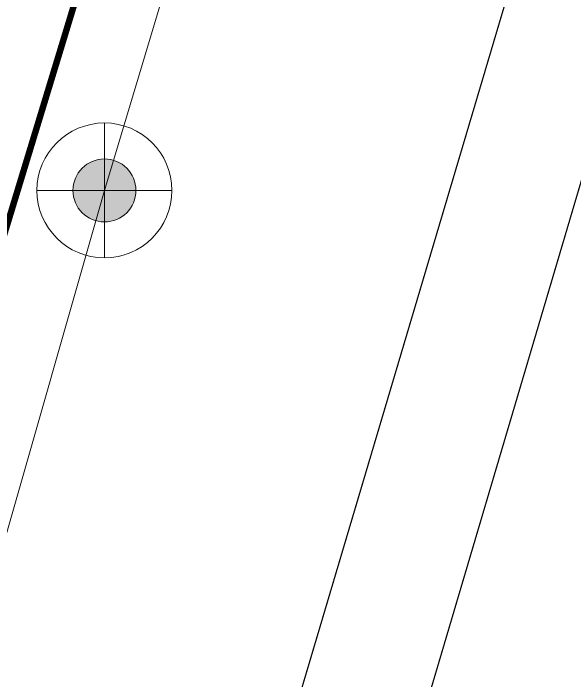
# Model space of a CAD drawing. Header units: inches. Extents: x 350994 to 353538, y 1581369 to 1583842.
# Drawn here: x 351482.83 to 351491.56, y 1583598.81 to 1583609.2 of the extents above; entities that cross this region are included whole.
import ezdxf

# ---------------------------------------------------------------- set-up
doc = ezdxf.new("R2010")
doc.units = ezdxf.units.IN
doc.header["$MEASUREMENT"] = 0
doc.linetypes.add('1', pattern=[0])
doc.linetypes.add('DASHDOTX2', pattern=[2, 1, -0.5, 0, -0.5])
for name, color, linetype in [('CULVERT', 255, '1'), ('EP TF', 5, 'Continuous'), ("ROAD'S", 1, '1')]:
    doc.layers.add(name, color=color, linetype=linetype)
doc.styles.get("Standard").update_dxf_attribs({"font": 'arial.ttf'})
doc.linetypes.add('SILT_FENCE', pattern='A,0.5,-0.2,["EP",Standard,S=0.1,R=0,X=-0.1,Y=-0.05],-0.2', length=0.9)

# ---------------------------------------------------------------- blocks, each defined once
blk = doc.blocks.new('EP1')
at = {"layer": 'EP TF', "lineweight": 5}
h = blk.add_hatch(color=252, dxfattribs=at)
edge = h.paths.add_edge_path()
edge.add_arc((351339.771, 1583222.914), 0.49, 0, 360)
at = {"layer": 'EP TF', "color": 252, "lineweight": 5}
for points in [[(351339.771, 1583223.964), (351339.771, 1583221.864)], [(351338.721, 1583222.914), (351340.821, 1583222.914)]]:
    blk.add_lwpolyline(points, dxfattribs=at)
for radius in [1.05, 0.49]:
    blk.add_circle((351339.771, 1583222.914), radius, dxfattribs=at)

msp = doc.modelspace()

# ---------------------------------------------------------------- linework, layer by layer
at = {"layer": 'CULVERT', "color": 250, "linetype": 'DASHDOTX2', "lineweight": 5, "ltscale": 2, "const_width": 0.02, "elevation": 91.06}
msp.add_lwpolyline([(351499.618, 1583640.169), (351430.103, 1583405.855)], dxfattribs=at)
at = {"layer": 'CULVERT', "color": 250, "linetype": 'DASHDOTX2', "lineweight": 5, "ltscale": 2, "const_width": 0.02}
msp.add_lwpolyline([(351432.137, 1583405.198), (351501.313, 1583639.25)], dxfattribs=at)
at = {"layer": 'EP TF', "color": 252, "linetype": 'SILT_FENCE', "lineweight": 5, "ltscale": 6, "elevation": 98.457}
msp.add_lwpolyline([(351427.743, 1583409.247), (351437.315, 1583441.687), (351446.572, 1583474.494), (351456.325, 1583508.765), (351465.423, 1583540.536), (351484.244, 1583606.441), (351484.244, 1583606.441), (351496.869, 1583648.638)], dxfattribs=at)
at = {"layer": "ROAD'S", "lineweight": 5, "const_width": 0.1}
msp.add_lwpolyline([(351493.628, 1583641.759), (351482.419, 1583604.878), (351453.336, 1583502.652), (351427.872, 1583413.69), (351425.474, 1583406.168), (351428.205, 1583404.001), (351429.519, 1583403.242), (351451.062, 1583395.474), (351528.805, 1583369.389), (351608.336, 1583343.146), (351610.303, 1583342.984), (351612.716, 1583343.499), (351612.789, 1583343.767), (351619.489, 1583361.814), (351656.418, 1583471.89), (351678.861, 1583542.98), (351678.861, 1583542.98), (351631.507, 1583568.484), (351540.827, 1583618.553), (351496.133, 1583642.258, 0.356236)], format="xyb", close=True, dxfattribs=at)

# ---------------------------------------------------------------- block references
at = {"layer": 'EP TF', "color": 1, "lineweight": 5}
msp.add_blockref('EP1', (144.473, 383.527, 98.457), dxfattribs=at)

doc.saveas('drawing.dxf')
